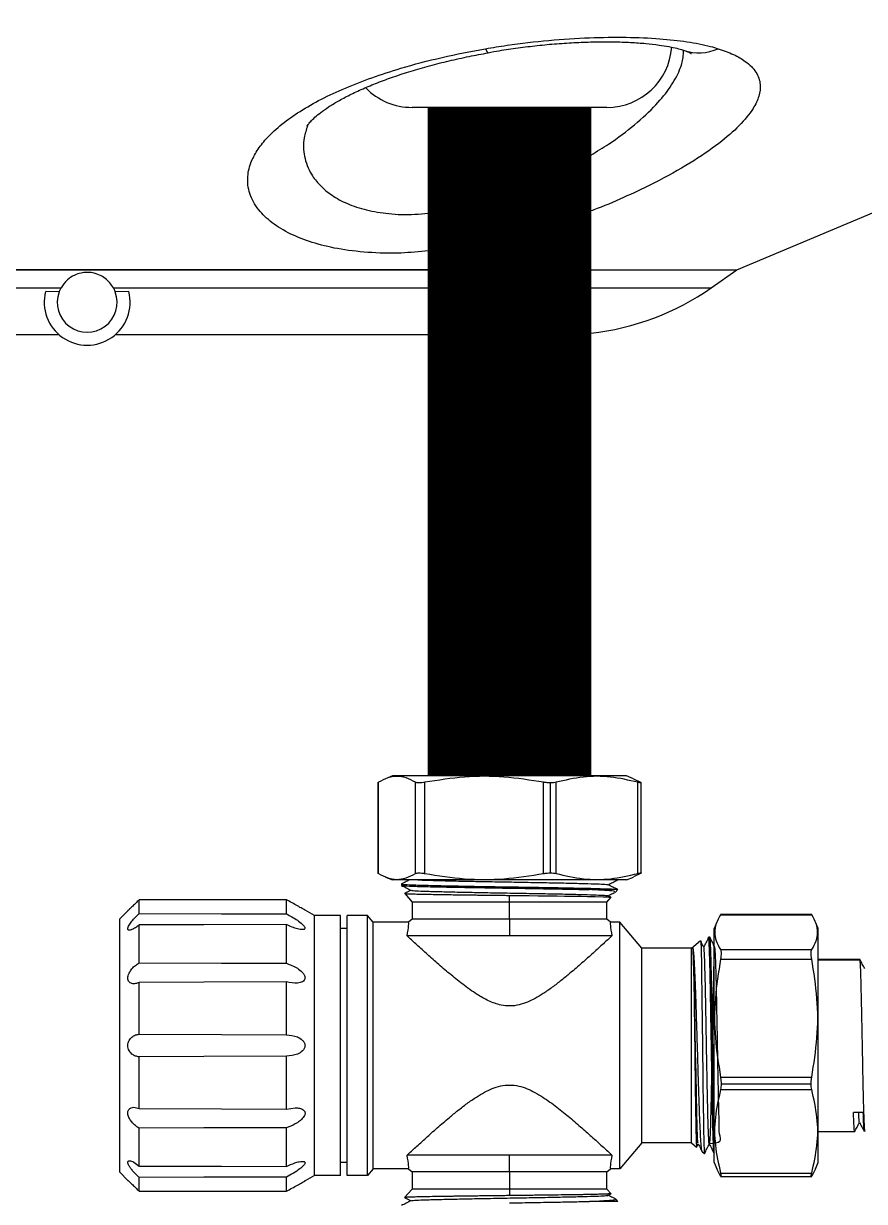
# Model space of a CAD drawing. Header units: centimetres. Extents: x -13594 to 4017, y -3206 to 1780.
# Drawn here: x -13139 to -12973.1, y -903 to -670.6 of the extents above; entities that cross this region are included whole.
import ezdxf

# ---------------------------------------------------------------- set-up
doc = ezdxf.new("R2010")
doc.units = ezdxf.units.CM
pattern_1 = [(45, (9747.07579, -4323.31006), (-0.08838834765, 0.08838834765), [])]

msp = doc.modelspace()

# ---------------------------------------------------------------- hatches: boundary and pattern name
at = {"transparency": 33554687}
h = msp.add_hatch(dxfattribs=at)
h.set_pattern_fill('ANSI31', color=5)
h.set_pattern_definition(pattern_1)
h.paths.add_polyline_path([(-13193.7, -687.16), (-13225.74, -687.16), (-13225.74, -1392.12), (-13193.7, -1392.12)])
h.paths.add_polyline_path([(-13193.7, -1392.12), (-13225.74, -1392.12), (-13225.74, -1427.37), (-13209.72, -1456.21), (-13225.74, -1485.04), (-13225.74, -1520.29), (-13193.7, -1520.29)])
h.paths.add_polyline_path([(-13209.72, -1456.21), (-13238.56, -1440.18), (-13273.81, -1440.18), (-13273.81, -1456.21), (-13273.81, -1472.23), (-13238.56, -1472.23)])
h.paths.add_polyline_path([(-13225.74, -1427.37, -0.414214), (-13238.56, -1440.18), (-13209.72, -1456.21)])
h.paths.add_polyline_path([(-13209.72, -1456.21), (-13238.56, -1472.23, -0.414214), (-13225.74, -1485.04)])
h.paths.add_polyline_path([(-13193.7, -1520.29), (-13225.74, -1520.29), (-13225.74, -1648.47), (-13193.7, -1648.47), (-13193.7, -1613.22), (-13209.72, -1584.38), (-13193.7, -1555.54)])
h.paths.add_polyline_path([(-13180.88, -1568.36, -0.414214), (-13193.7, -1555.54), (-13209.72, -1584.38)])
h.paths.add_polyline_path([(-13209.72, -1584.38), (-13193.7, -1613.22, -0.414214), (-13180.88, -1600.4)])
h.paths.add_polyline_path([(-13145.63, -1568.36), (-13180.88, -1568.36), (-13209.72, -1584.38), (-13180.88, -1600.4), (-13145.63, -1600.4)])
h.paths.add_polyline_path([(-13107.18, -1568.36), (-13145.63, -1568.36), (-13145.63, -1600.4), (-13107.18, -1600.4)])
h.paths.add_polyline_path([(-13027.07, -1520.29), (-13059.12, -1520.29, -0.414214), (-13107.18, -1568.36), (-13107.18, -1600.4, 0.414214)])
h.paths.add_polyline_path([(-13027.07, -925.45), (-13027.81, -925.45), (-13059.12, -925.45), (-13059.12, -1520.29), (-13027.07, -1520.29)])
h.paths.add_polyline_path([(-13193.7, -1648.47), (-13225.74, -1648.47), (-13225.74, -2091.15), (-13225.31, -2091.15), (-13193.27, -2091.15)])
h.paths.add_polyline_path([(-13209.29, -2155.24), (-13193.27, -2126.4), (-13193.27, -2091.15), (-13225.31, -2091.15), (-13225.31, -2219.32), (-13193.27, -2219.32), (-13193.27, -2184.08)])
h.paths.add_polyline_path([(-13209.29, -2155.24), (-13193.27, -2184.08, -0.414214), (-13180.45, -2171.26)])
h.paths.add_polyline_path([(-13145.2, -2139.21), (-13180.45, -2139.21), (-13209.29, -2155.24), (-13180.45, -2171.26), (-13145.2, -2171.26)])
h.paths.add_polyline_path([(-13180.45, -2139.21, -0.414214), (-13193.27, -2126.4), (-13209.29, -2155.24)])
h.paths.add_polyline_path([(-13193.7, -2275.08), (-13195.83, -2275.08), (-13210.77, -2275.08), (-13225.1, -2275.08), (-13225.74, -2275.08), (-13225.74, -2307.05), (-13224.88, -2307.05), (-13193.7, -2307.05)])
h.paths.add_polyline_path([(-13193.7, -2371.14), (-13224.88, -2371.14), (-13225.74, -2371.14), (-13225.74, -2499.31), (-13193.7, -2499.31)])
h = msp.add_hatch(dxfattribs=at)
h.set_pattern_fill('ANSI31', color=1)
h.set_pattern_definition(pattern_1)
h.paths.add_polyline_path([(-13027.07, -687.16), (-13059.12, -687.16), (-13059.12, -819.06), (-13027.07, -819.06)])

# ---------------------------------------------------------------- linework, layer by layer
at = {"color": 7, "linetype": 'Continuous', "lineweight": 25}
for p, q in [((-12998.23, -719.21), (-12876.47, -667.94)), ((-13023.87, -687.16), (-13062.32, -687.16)), ((-13059.12, -687.16), (-13059.12, -819.06)), ((-13027.07, -819.06), (-13027.07, -687.16)), ((-13193.7, -719.21), (-13126.41, -719.21)), ((-13059.12, -719.21), (-13193.7, -719.21)), ((-13126.41, -719.21), (-13059.12, -719.21)), ((-13027.07, -719.21), (-12998.23, -719.21)), ((-13003.3, -722.75), (-12998.23, -719.21)), ((-13193.7, -722.75), (-13131.57, -722.75)), ((-13131.95, -723.58), (-13131.57, -722.75)), ((-13121.24, -722.75), (-13120.87, -723.58)), ((-13121.24, -722.75), (-13059.12, -722.75)), ((-13027.07, -722.75), (-13003.3, -722.75)), ((-13131.95, -723.58), (-13134.6, -723.48)), ((-13118.21, -723.48), (-13120.87, -723.58)), ((-13131.94, -732.02), (-13193.7, -732.02)), ((-13059.12, -732.02), (-13120.87, -732.02)), ((-13069.06, -820.31), (-13069.06, -838.32)), ((-13068.94, -838.32), (-13068.94, -820.32)), ((-13066.17, -819.06), (-13067.56, -819.62)), ((-13065.07, -819.06), (-13066.17, -819.06)), ((-13065.07, -819.06), (-13065.3, -819.16)), ((-13020.02, -819.06), (-13065.07, -819.06)), ((-13061.66, -838.32), (-13061.66, -820.32)), ((-13059.77, -838.32), (-13059.77, -820.32)), ((-13036.36, -838.32), (-13036.36, -820.32)), ((-13033.92, -838.32), (-13033.92, -820.32)), ((-13018.62, -819.62), (-13020.02, -819.06)), ((-13018.64, -819.66), (-13017.25, -820.32)), ((-13017.79, -838.32), (-13017.79, -820.32)), ((-13017.13, -838.32), (-13017.13, -820.31)), ((-13035.04, -838.19), (-13035.04, -820.44)), ((-13017.25, -838.32), (-13018.64, -838.97)), ((-13067.56, -839.01), (-13066.17, -839.57)), ((-13065.07, -839.57), (-13066.17, -839.57)), ((-13065.07, -839.57), (-13065.3, -839.47)), ((-13020.02, -839.57), (-13065.07, -839.57)), ((-13064.43, -840.4), (-13064.43, -840.66)), ((-13043.09, -841.2), (-13043.09, -840.95)), ((-13020.02, -839.57), (-13018.62, -839.01)), ((-13116.15, -846.24), (-13116.15, -843.5)), ((-13087.1, -846.28), (-13087.1, -843.49)), ((-13063.77, -842.26), (-13062.32, -843.94)), ((-13043.09, -843.94), (-13043.09, -842.63)), ((-13021.75, -841.49), (-13027.3, -841.49)), ((-13023.87, -843.94), (-13023.07, -843.01)), ((-13023.08, -843), (-13023.69, -842.7)), ((-13022.24, -842.05), (-13021.75, -841.49)), ((-13120, -847.26), (-13118.39, -845.65)), ((-13081.55, -846.62), (-13083.43, -845.53)), ((-13062.32, -843.94), (-13062.32, -847.3)), ((-13043.09, -843.94), (-13062.32, -843.94)), ((-13023.87, -843.94), (-13043.09, -843.94)), ((-13043.09, -847.3), (-13043.09, -843.94)), ((-13023.87, -847.3), (-13023.87, -843.94)), ((-13120, -897.25), (-13120, -847.26)), ((-13081.55, -897.89), (-13081.55, -846.62)), ((-13076.42, -846.62), (-13081.55, -846.62)), ((-13076.42, -897.89), (-13076.42, -846.62)), ((-13075.14, -897.89), (-13075.14, -846.62)), ((-13071.09, -846.62), (-13075.14, -846.62)), ((-13071.09, -897.89), (-13071.09, -846.62)), ((-13070.01, -847.9), (-13071.09, -846.62)), ((-13070.01, -896.61), (-13070.01, -847.9)), ((-13063.02, -847.9), (-13070.01, -847.9)), ((-13062.32, -847.3), (-13063.02, -847.9)), ((-13043.09, -847.3), (-13062.32, -847.3)), ((-13043.09, -847.3), (-13043.09, -850.62)), ((-13023.87, -847.3), (-13043.09, -847.3)), ((-13023.17, -847.9), (-13023.87, -847.3)), ((-13021.3, -847.9), (-13023.17, -847.9)), ((-13021.3, -896.61), (-13021.3, -847.9)), ((-13017, -853.03), (-13021.3, -847.9)), ((-13002.22, -847.93), (-13002.72, -849.18)), ((-12983.46, -846.39), (-13001.47, -846.39)), ((-13001.46, -846.49), (-12983.47, -846.49)), ((-12982.21, -849.18), (-12982.71, -847.93)), ((-13116.15, -855.95), (-13116.15, -848.47)), ((-13087.1, -856.03), (-13087.1, -848.41)), ((-13075.14, -849.18), (-13076.42, -849.18)), ((-13002.72, -850.14), (-13002.72, -849.18)), ((-13002.72, -850.14), (-13002.62, -849.91)), ((-13002.72, -895.33), (-13002.72, -850.14)), ((-12982.21, -850.14), (-12982.31, -849.91)), ((-12982.21, -850.14), (-12982.21, -849.18)), ((-12982.21, -895.33), (-12982.21, -850.14)), ((-13043.09, -850.62), (-13063.27, -850.62)), ((-13022.92, -850.62), (-13043.09, -850.62)), ((-13007.16, -853.03), (-13005.41, -851.56)), ((-13003.81, -850.91), (-13003.82, -850.98)), ((-13003.55, -850.91), (-13003.81, -850.91)), ((-13017, -891.48), (-13017, -853.03)), ((-13007.16, -853.03), (-13017, -853.03)), ((-13007.16, -891.48), (-13007.16, -853.03)), ((-13001.46, -853.34), (-12983.47, -853.34)), ((-13001.46, -855.2), (-12983.47, -855.2)), ((-12973.94, -855.27), (-12982.21, -855.27)), ((-12982.21, -855.37), (-12973.94, -855.37)), ((-12973.94, -855.37), (-12973.98, -855.41)), ((-13116.15, -870.03), (-13116.15, -859.81)), ((-13087.1, -870.13), (-13087.1, -859.72)), ((-13116.15, -884.7), (-13116.15, -874.48)), ((-13087.1, -884.79), (-13087.1, -874.38)), ((-13001.46, -878.5), (-12983.47, -878.5)), ((-13001.34, -879.83), (-12983.59, -879.83)), ((-13001.46, -880.96), (-12983.47, -880.96)), ((-13117.2, -884.44), (-13116.15, -884.7)), ((-13087.1, -884.79), (-13085.36, -884.55)), ((-12973.3, -885.5), (-12975.23, -885.5)), ((-13116.15, -896.04), (-13116.15, -888.56)), ((-13087.1, -896.1), (-13087.1, -888.48)), ((-12982.21, -889.24), (-12975, -889.24)), ((-13017, -891.48), (-13021.3, -896.61)), ((-13007.16, -891.48), (-13017, -891.48)), ((-13007.16, -891.48), (-13006.18, -892.31)), ((-13006.18, -892.31), (-13006.17, -892.26)), ((-13006.15, -892.27), (-13005.86, -891.68)), ((-13043.09, -893.89), (-13063.27, -893.89)), ((-13022.92, -893.89), (-13043.09, -893.89)), ((-13043.09, -897.21), (-13043.09, -893.89)), ((-13005.08, -893.22), (-13004.64, -893.59)), ((-13004.63, -893.48), (-13004.64, -893.6)), ((-13002.72, -893.6), (-13002.72, -893.6)), ((-13075.14, -895.33), (-13076.42, -895.33)), ((-13070.01, -896.61), (-13071.09, -897.89)), ((-13063.02, -896.61), (-13070.01, -896.61)), ((-13063.02, -896.61), (-13062.32, -897.21)), ((-13023.87, -897.21), (-13023.17, -896.61)), ((-13021.3, -896.61), (-13023.17, -896.61)), ((-13002.72, -895.33), (-13002.22, -896.58)), ((-13001.46, -898.01), (-13002.19, -896.57)), ((-12982.74, -896.57), (-12983.47, -898.01)), ((-12982.71, -896.58), (-12982.21, -895.33)), ((-13120, -897.25), (-13118.39, -898.86)), ((-13116.15, -901.01), (-13116.15, -898.27)), ((-13087.1, -901.01), (-13087.1, -898.22)), ((-13081.55, -897.89), (-13083.43, -898.98)), ((-13076.42, -897.89), (-13081.55, -897.89)), ((-13071.09, -897.89), (-13075.14, -897.89)), ((-13062.32, -897.21), (-13062.32, -900.57)), ((-13043.09, -897.21), (-13062.32, -897.21)), ((-13023.87, -897.21), (-13043.09, -897.21)), ((-13043.09, -897.21), (-13043.09, -900.57)), ((-13023.87, -900.57), (-13023.87, -897.21)), ((-13001.47, -898.12), (-12983.46, -898.12)), ((-13001.46, -897.42), (-12983.47, -897.42)), ((-13062.32, -900.57), (-13063.78, -902.25)), ((-13043.09, -900.57), (-13062.32, -900.57)), ((-13043.09, -900.57), (-13043.09, -901.87)), ((-13023.87, -900.57), (-13043.09, -900.57)), ((-13023.07, -901.49), (-13023.87, -900.57)), ((-13023.69, -901.81), (-13023.07, -901.5)), ((-13063.78, -902.26), (-13063.76, -902.26)), ((-13021.75, -903.02), (-13027.3, -903.02)), ((-13021.75, -903.02), (-13022.15, -902.56))]:
    msp.add_line(p, q, dxfattribs=at)
at = {"color": 7, "linetype": 'Continuous', "lineweight": 25, "flags": 128}
for points in [[(-13047.86, -675.58), (-13047.53, -676.22), (-13047.31, -676.38)], [(-13087.1, -843.49), (-13103.37, -843.5), (-13116.15, -843.5)], [(-13043.09, -842.63), (-13041.59, -842.65), (-13039.19, -842.68), (-13037.45, -842.7), (-13035.43, -842.73), (-13033.67, -842.75), (-13032.22, -842.77), (-13031.05, -842.79), (-13029.76, -842.81), (-13028.96, -842.82), (-13027.71, -842.84), (-13026.17, -842.87), (-13024.61, -842.92), (-13024.13, -842.93), (-13023.78, -842.95), (-13023.53, -842.96), (-13023.24, -842.98), (-13023.1, -843), (-13023.07, -843.01), (-13023.07, -843.01), (-13023.07, -843.01), (-13023.07, -843.01), (-13023.07, -843.01), (-13023.07, -843.01), (-13023.07, -843.01), (-13023.07, -843.01), (-13023.07, -843.01), (-13023.07, -843.01), (-13023.07, -843.01), (-13023.07, -843.01), (-13023.07, -843.01), (-13023.07, -843.01), (-13023.07, -843.01), (-13023.07, -843.01)], [(-13116.15, -846.24), (-13099.88, -846.26), (-13087.1, -846.28)], [(-13087.1, -848.41), (-13103.37, -848.44), (-13116.15, -848.47)], [(-13005.87, -891.54), (-13005.91, -891.47), (-13005.99, -890.36), (-13006.07, -888.3), (-13006.14, -885.44), (-13006.22, -881.9), (-13006.3, -877.83), (-13006.38, -873.54), (-13006.46, -869.13), (-13006.54, -864.89), (-13006.62, -861.06), (-13006.7, -857.76), (-13006.78, -855.23), (-13006.85, -853.57), (-13006.93, -852.86), (-13006.93, -852.86)], [(-13005.4, -851.61), (-13005.36, -851.93), (-13005.31, -853.07), (-13005.28, -854.3), (-13005.25, -855.5), (-13005.22, -857.63), (-13005.19, -859.47), (-13005.16, -861.08), (-13005.14, -862.64), (-13005.12, -864.59), (-13005.1, -866.1), (-13005.08, -867.35), (-13005.06, -868.97), (-13005.04, -871.15), (-13005.02, -872.5), (-13005, -874.55), (-13004.98, -876.59), (-13004.95, -878.59), (-13004.93, -880.53), (-13004.89, -883.01), (-13004.87, -884.94), (-13004.85, -886.36), (-13004.83, -887.34), (-13004.82, -888.14), (-13004.8, -889.27), (-13004.77, -890.6), (-13004.74, -891.94), (-13004.71, -892.57), (-13004.7, -893), (-13004.68, -893.36), (-13004.66, -893.55), (-13004.64, -893.59), (-13004.64, -893.59)], [(-13116.15, -855.95), (-13099.88, -856), (-13087.1, -856.03)], [(-13087.1, -859.72), (-13103.37, -859.77), (-13116.15, -859.81)], [(-13116.15, -870.03), (-13099.88, -870.08), (-13087.1, -870.13)], [(-13087.1, -874.38), (-13103.37, -874.44), (-13116.15, -874.48)], [(-13116.15, -884.7), (-13099.88, -884.75), (-13087.1, -884.79)], [(-13087.1, -888.48), (-13103.37, -888.52), (-13116.15, -888.56)], [(-13116.15, -896.04), (-13099.88, -896.07), (-13087.1, -896.1)], [(-13087.1, -898.22), (-13103.37, -898.25), (-13116.15, -898.27)], [(-13116.15, -901.01), (-13099.88, -901.01), (-13087.1, -901.01)]]:
    msp.add_lwpolyline(points, dxfattribs=at)
at = {"color": 7, "linetype": 'Continuous', "lineweight": 25}
for centre, radius, start, end in [((-13023.87, -674.34), 12.82, 270, 355.8063), ((-13005.73, -667.03), 9.36, 251.7853, 294.0401), ((-13062.32, -674.34), 12.82, 224.5242, 270), ((-13032.7, -680.75), 51.27, 276.3058, 305), ((-13126.41, -725.61), 8.47, 165.4014, 14.5986), ((-13126.41, -725.61), 5.9, 159.8316, 20.1684)]:
    msp.add_arc(centre, radius, start, end, dxfattribs=at)
for points, knots in [([(-13047.86, -675.58), (-13046.43, -675.34), (-13042.27, -674.66), (-13035.3, -673.87), (-13027.37, -673.36), (-13020, -673.27), (-13013.55, -673.54), (-13007.98, -674.16), (-13004.25, -674.88), (-13002.42, -675.42), (-13001.91, -675.58)], [0, 0, 0, 0, 0.080387, 0.235613, 0.390912, 0.537602, 0.684284, 0.816522, 0.948715, 1, 1, 1, 1]), ([(-13059.12, -715.48), (-13060.92, -715.65), (-13065.08, -716.04), (-13071.12, -715.85), (-13077.04, -715.14), (-13082.12, -713.87), (-13086.5, -712.15), (-13090.07, -709.96), (-13092.86, -707.27), (-13094.54, -704.19), (-13094.93, -700.93), (-13094.19, -697.98), (-13092.78, -695.39), (-13090.83, -692.95), (-13088.1, -690.45), (-13084.53, -687.92), (-13080.34, -685.54), (-13075.56, -683.31), (-13070.31, -681.27), (-13063.97, -679.21), (-13056.49, -677.22), (-13050.73, -676.12), (-13047.86, -675.58)], [0, 0, 0, 0, 0.038582, 0.089236, 0.139898, 0.188241, 0.236601, 0.289568, 0.342554, 0.403421, 0.464304, 0.51786, 0.559129, 0.600398, 0.647576, 0.694915, 0.742079, 0.787813, 0.833711, 0.879426, 0.939722, 1, 1, 1, 1]), ([(-13047.31, -676.36), (-13046.58, -676.22), (-13044.63, -675.87), (-13041.38, -675.39), (-13037.57, -674.93), (-13033.72, -674.57), (-13029.88, -674.33), (-13026.14, -674.21), (-13022.56, -674.2), (-13019.22, -674.31), (-13016.21, -674.53), (-13013.67, -674.82), (-13011.62, -675.15), (-13010.08, -675.48), (-13009.09, -675.75), (-13008.75, -675.87), (-13008.66, -675.9)], [0, 0, 0, 0, 0.046374, 0.125036, 0.205886, 0.288734, 0.373174, 0.458594, 0.544137, 0.628586, 0.710916, 0.790139, 0.857886, 0.921186, 0.979918, 1, 1, 1, 1]), ([(-13001.91, -675.58), (-13000.87, -675.94), (-12998.79, -676.68), (-12996.2, -678.21), (-12994.28, -680.16), (-12993.47, -682.49), (-12993.77, -684.92), (-12995.02, -687.61), (-12997.57, -690.73), (-13001.72, -694.35), (-13007.33, -698.16), (-13013.59, -701.67), (-13019.87, -704.65), (-13024.13, -706.52), (-13026.65, -707.45), (-13027.07, -707.6)], [0, 0, 0, 0, 0.062936, 0.125879, 0.211768, 0.297679, 0.371193, 0.444716, 0.539973, 0.635245, 0.738854, 0.842456, 0.913843, 0.985482, 1, 1, 1, 1]), ([(-13027.07, -696.57), (-13025.87, -695.85), (-13022.63, -693.92), (-13018.27, -690.55), (-13014.19, -686.77), (-13011.22, -683.13), (-13009.53, -680.03), (-13008.76, -677.59), (-13008.79, -676.34), (-13008.8, -675.85)], [0, 0, 0, 0, 0.105778, 0.285343, 0.469475, 0.631982, 0.797999, 0.92071, 1, 1, 1, 1]), ([(-13008.66, -675.94), (-13008.48, -676), (-13007.91, -676.18), (-13007.42, -676.41), (-13007.14, -676.57), (-13007.19, -676.53), (-13007.2, -676.53)], [0, 0, 0, 0, 0.183211, 0.558618, 0.926027, 1, 1, 1, 1]), ([(-13083.02, -690.82), (-13083.02, -690.83), (-13083.04, -690.86), (-13082.86, -690.55), (-13082.37, -689.96), (-13081.54, -689.14), (-13080.37, -688.17), (-13078.84, -687.08), (-13076.93, -685.91), (-13074.66, -684.7), (-13072.06, -683.48), (-13069.15, -682.27), (-13065.98, -681.11), (-13062.54, -679.99), (-13058.88, -678.93), (-13055.04, -677.96), (-13051.18, -677.1), (-13048.57, -676.62), (-13047.31, -676.39)], [0, 0, 0, 0, 0.028412, 0.092809, 0.154417, 0.215602, 0.277265, 0.339987, 0.404041, 0.469413, 0.53621, 0.601164, 0.667556, 0.734837, 0.802533, 0.870152, 0.937371, 1, 1, 1, 1]), ([(-13082.93, -690.75), (-13083.18, -691.55), (-13083.84, -693.6), (-13083.72, -696.87), (-13082.55, -700.02), (-13080.57, -702.58), (-13078.22, -704.55), (-13075.16, -706.22), (-13071.4, -707.48), (-13066.92, -708.21), (-13062.74, -708.39), (-13060.01, -708.11), (-13059.12, -708.01)], [0, 0, 0, 0, 0.087742, 0.225448, 0.366845, 0.461782, 0.558344, 0.653836, 0.751785, 0.849252, 0.950379, 1, 1, 1, 1]), ([(-13121.24, -722.75), (-13121.69, -722.1), (-13122.34, -721.16), (-13123.92, -720.2), (-13125.2, -719.78), (-13126.51, -719.67), (-13127.75, -719.82), (-13129.13, -720.3), (-13130.58, -721.28), (-13131.21, -722.21), (-13131.57, -722.75)], [0, 0, 0, 0, 0.231775, 0.33267, 0.434451, 0.506403, 0.578392, 0.669831, 0.806759, 1, 1, 1, 1]), ([(-13068.94, -820.32), (-13069.01, -820.36), (-13069.08, -820.4), (-13069.05, -820.41), (-13069.05, -820.42)], [0, 0, 0, 0, 0.855992, 1, 1, 1, 1]), ([(-13065.3, -819.16), (-13065.91, -819.21), (-13067.13, -819.33), (-13068.34, -819.99), (-13068.94, -820.32)], [0, 0, 0, 0, 0.497964, 1, 1, 1, 1]), ([(-13061.66, -820.32), (-13062.27, -819.99), (-13063.47, -819.33), (-13064.69, -819.21), (-13065.3, -819.16)], [0, 0, 0, 0, 0.501704, 1, 1, 1, 1]), ([(-13059.77, -820.32), (-13059.98, -820.35), (-13060.41, -820.42), (-13060.96, -820.45), (-13061.41, -820.42), (-13061.58, -820.35), (-13061.66, -820.32)], [0, 0, 0, 0, 0.252916, 0.499413, 0.746477, 1, 1, 1, 1]), ([(-13036.36, -820.32), (-13038.96, -819.91), (-13044.12, -819.09), (-13052.01, -819.09), (-13057.17, -819.91), (-13059.77, -820.32)], [0, 0, 0, 0, 0.335107, 0.664868, 1, 1, 1, 1]), ([(-13035.04, -820.44), (-13035.26, -820.44), (-13035.7, -820.42), (-13036.14, -820.35), (-13036.36, -820.32)], [0, 0, 0, 0, 0.493561, 1, 1, 1, 1]), ([(-13033.92, -820.32), (-13034.08, -820.35), (-13034.41, -820.42), (-13034.83, -820.44), (-13035.04, -820.44)], [0, 0, 0, 0, 0.506439, 1, 1, 1, 1]), ([(-13017.79, -820.32), (-13019.58, -819.91), (-13023.14, -819.09), (-13028.57, -819.09), (-13032.13, -819.91), (-13033.92, -820.32)], [0, 0, 0, 0, 0.335107, 0.664868, 1, 1, 1, 1]), ([(-13017.25, -820.32), (-13017.19, -820.35), (-13017.09, -820.42), (-13017.16, -820.45), (-13017.38, -820.42), (-13017.65, -820.35), (-13017.79, -820.32)], [0, 0, 0, 0, 0.252916, 0.499413, 0.746478, 1, 1, 1, 1]), ([(-13069.05, -838.22), (-13069.05, -838.22), (-13069.08, -838.23), (-13069.01, -838.28), (-13068.94, -838.32)], [0, 0, 0, 0, 0.141945, 1, 1, 1, 1]), ([(-13068.94, -838.32), (-13068.34, -838.65), (-13067.13, -839.31), (-13065.91, -839.42), (-13065.3, -839.47)], [0, 0, 0, 0, 0.502036, 1, 1, 1, 1]), ([(-13065.3, -839.47), (-13064.69, -839.42), (-13063.47, -839.31), (-13062.27, -838.65), (-13061.66, -838.32)], [0, 0, 0, 0, 0.498296, 1, 1, 1, 1]), ([(-13061.66, -838.32), (-13061.58, -838.28), (-13061.41, -838.21), (-13060.97, -838.18), (-13060.41, -838.21), (-13059.99, -838.28), (-13059.77, -838.32)], [0, 0, 0, 0, 0.252916, 0.499413, 0.746478, 1, 1, 1, 1]), ([(-13059.77, -838.32), (-13057.17, -838.73), (-13052.01, -839.54), (-13044.12, -839.54), (-13038.96, -838.73), (-13036.36, -838.32)], [0, 0, 0, 0, 0.335107, 0.664868, 1, 1, 1, 1]), ([(-13036.36, -838.32), (-13036.14, -838.28), (-13035.7, -838.21), (-13035.26, -838.2), (-13035.04, -838.19)], [0, 0, 0, 0, 0.506439, 1, 1, 1, 1]), ([(-13035.04, -838.19), (-13034.83, -838.2), (-13034.41, -838.21), (-13034.08, -838.28), (-13033.92, -838.32)], [0, 0, 0, 0, 0.493561, 1, 1, 1, 1]), ([(-13033.92, -838.32), (-13032.13, -838.73), (-13028.57, -839.54), (-13023.14, -839.54), (-13019.59, -838.73), (-13017.79, -838.32)], [0, 0, 0, 0, 0.335107, 0.664868, 1, 1, 1, 1]), ([(-13017.79, -838.32), (-13017.65, -838.28), (-13017.38, -838.21), (-13017.16, -838.18), (-13017.09, -838.21), (-13017.19, -838.28), (-13017.25, -838.32)], [0, 0, 0, 0, 0.252916, 0.499413, 0.746477, 1, 1, 1, 1]), ([(-13064.35, -840.39), (-13064.38, -840.39), (-13064.68, -840.43), (-13063.86, -840.49), (-13061.82, -840.58), (-13058.37, -840.67), (-13053.91, -840.77), (-13048.7, -840.86), (-13044.97, -840.92), (-13043.09, -840.95)], [0, 0, 0, 0, 0.018951, 0.18334, 0.345768, 0.509472, 0.673197, 0.835607, 1, 1, 1, 1]), ([(-13064.43, -840.66), (-13064.29, -840.69), (-13064.01, -840.75), (-13061.78, -840.84), (-13058.38, -840.93), (-13053.9, -841.02), (-13048.7, -841.11), (-13044.97, -841.17), (-13043.09, -841.2)], [0, 0, 0, 0, 0.166536, 0.332307, 0.499379, 0.666473, 0.832225, 1, 1, 1, 1]), ([(-13064.43, -840.67), (-13064.11, -840.83), (-13063.47, -841.15), (-13062.82, -841.47), (-13062.5, -841.63)], [0, 0, 0, 0, 0.500013, 1, 1, 1, 1]), ([(-13062.78, -839.57), (-13063.01, -839.68), (-13063.56, -839.96), (-13064.1, -840.23), (-13064.42, -840.39)], [0, 0, 0, 0, 0.414102, 1, 1, 1, 1]), ([(-13061.18, -839.57), (-13060.64, -839.59), (-13059.51, -839.64), (-13056.73, -839.72), (-13053.25, -839.8), (-13049.24, -839.87), (-13044.92, -839.95), (-13040.5, -840.03), (-13036.22, -840.11), (-13032.29, -840.19), (-13028.91, -840.27), (-13026.23, -840.34), (-13024.49, -840.43), (-13023.67, -840.48), (-13023.76, -840.51), (-13023.77, -840.52)], [0, 0, 0, 0, 0.074921, 0.157814, 0.240571, 0.322416, 0.405461, 0.487908, 0.569984, 0.65308, 0.735153, 0.817603, 0.900647, 0.982491, 1, 1, 1, 1]), ([(-13043.09, -840.95), (-13041.54, -840.97), (-13038.41, -841.02), (-13033.93, -841.1), (-13029.9, -841.18), (-13026.44, -841.25), (-13023.81, -841.33), (-13022.14, -841.41), (-13021.93, -841.46), (-13021.84, -841.48)], [0, 0, 0, 0, 0.1422293, 0.2858828, 0.4300349, 0.5721271, 0.7229308, 0.8735205, 1, 1, 1, 1]), ([(-13043.09, -841.2), (-13041.44, -841.23), (-13038.13, -841.28), (-13033.75, -841.36), (-13030.08, -841.43), (-13028.23, -841.47), (-13027.3, -841.49)], [0, 0, 0, 0, 0.278268, 0.559639, 0.781412, 1, 1, 1, 1]), ([(-13021.76, -841.48), (-13022.08, -841.32), (-13022.73, -841), (-13023.37, -840.68), (-13023.69, -840.52)], [0, 0, 0, 0, 0.500011, 1, 1, 1, 1]), ([(-13023.66, -840.53), (-13023.35, -840.37), (-13022.72, -840.06), (-13022.09, -839.74), (-13021.77, -839.58)], [0, 0, 0, 0, 0.492078, 1, 1, 1, 1]), ([(-13116.15, -843.5), (-13116.4, -843.75), (-13116.89, -844.24), (-13117.49, -844.81), (-13117.9, -845.2), (-13118.16, -845.44), (-13118.35, -845.62), (-13118.38, -845.64), (-13118.39, -845.65)], [0, 0, 0, 0, 0.2488731, 0.4986338, 0.6289047, 0.7493967, 0.8748488, 1, 1, 1, 1]), ([(-13083.43, -845.53), (-13083.44, -845.53), (-13083.46, -845.52), (-13083.63, -845.43), (-13084.09, -845.18), (-13085.26, -844.54), (-13086.36, -843.91), (-13087.1, -843.49)], [0, 0, 0, 0, 0.063015, 0.126133, 0.251593, 0.501339, 1, 1, 1, 1]), ([(-13063.77, -842.24), (-13063.77, -842.24), (-13063.78, -842.25), (-13063.78, -842.25), (-13063.78, -842.25), (-13063.75, -842.27), (-13063.62, -842.28), (-13063.41, -842.3), (-13063.11, -842.31), (-13062.74, -842.33), (-13062.28, -842.34), (-13061.71, -842.36), (-13061.1, -842.38), (-13060.31, -842.39), (-13059.25, -842.41), (-13057.71, -842.44), (-13055.99, -842.47), (-13054.51, -842.49), (-13053.12, -842.51), (-13051.78, -842.53), (-13050.34, -842.55), (-13049.31, -842.56), (-13048.25, -842.57), (-13047, -842.59), (-13045.56, -842.6), (-13044.25, -842.62), (-13043.47, -842.63), (-13043.09, -842.63)], [0, 0, 0, 0, 0.003835, 0.012234, 0.013257, 0.054369, 0.095453, 0.13651, 0.177539, 0.215691, 0.255893, 0.29814, 0.342429, 0.375296, 0.435169, 0.507697, 0.585668, 0.643838, 0.671642, 0.733214, 0.781056, 0.812397, 0.832652, 0.881019, 0.928979, 0.965297, 1, 1, 1, 1]), ([(-13062.52, -841.62), (-13062.84, -841.78), (-13063.25, -841.98), (-13063.67, -842.19), (-13063.77, -842.24)], [0, 0, 0, 0, 0.751661, 1, 1, 1, 1]), ([(-13062.38, -841.63), (-13062.37, -841.65), (-13062.34, -841.69), (-13061.18, -841.76), (-13059.09, -841.83), (-13056.15, -841.91), (-13052.54, -841.99), (-13048.46, -842.07), (-13044.11, -842.15), (-13039.7, -842.23), (-13035.47, -842.3), (-13031.62, -842.38), (-13028.36, -842.46), (-13025.82, -842.54), (-13024.28, -842.62), (-13023.59, -842.67), (-13023.7, -842.7), (-13023.7, -842.7)], [0, 0, 0, 0, 0.043558, 0.117243, 0.190063, 0.263953, 0.337377, 0.410377, 0.484326, 0.557415, 0.630739, 0.704657, 0.777516, 0.851129, 0.924926, 0.997714, 1, 1, 1, 1]), ([(-13022.36, -841.94), (-13022.3, -841.91), (-13022.14, -841.82), (-13023.73, -841.67), (-13026.11, -841.55), (-13027.3, -841.49)], [0, 0, 0, 0, 0.216547, 0.606864, 1, 1, 1, 1]), ([(-13023.66, -842.71), (-13023.35, -842.55), (-13022.91, -842.33), (-13022.46, -842.11), (-13022.33, -842.04)], [0, 0, 0, 0, 0.700541, 1, 1, 1, 1]), ([(-13118.39, -845.65), (-13118.38, -845.64), (-13118.35, -845.62), (-13118.16, -845.44), (-13117.89, -845.19), (-13117.7, -845.01), (-13117.58, -844.89), (-13117.58, -844.89)], [0, 0, 0, 0, 0.250038, 0.500293, 0.750658, 0.999631, 1, 1, 1, 1]), ([(-13116.15, -848.47), (-13116.4, -848.66), (-13116.89, -849.06), (-13117.49, -849.37), (-13117.9, -849.51), (-13118.16, -849.53), (-13118.34, -849.44), (-13118.41, -849.24), (-13118.34, -848.92), (-13118.16, -848.54), (-13117.9, -848.13), (-13117.48, -847.59), (-13116.89, -846.93), (-13116.4, -846.47), (-13116.15, -846.24)], [0, 0, 0, 0, 0.124352, 0.249147, 0.314234, 0.374441, 0.437125, 0.49966, 0.562323, 0.625043, 0.687789, 0.750187, 0.874828, 1, 1, 1, 1]), ([(-13087.1, -846.28), (-13086.37, -846.68), (-13085.27, -847.28), (-13084.1, -848.18), (-13083.63, -848.66), (-13083.46, -848.93), (-13083.42, -849.11), (-13083.46, -849.25), (-13083.62, -849.37), (-13084.08, -849.43), (-13085.26, -849.21), (-13086.36, -848.73), (-13087.1, -848.41)], [0, 0, 0, 0, 0.247895, 0.372847, 0.435958, 0.468512, 0.498964, 0.530531, 0.562164, 0.625022, 0.750153, 1, 1, 1, 1]), ([(-13063.27, -850.62), (-13063.16, -849.83), (-13062.93, -848.26), (-13062.99, -848.02), (-13063.02, -847.9)], [0, 0, 0, 0, 0.499913, 1, 1, 1, 1]), ([(-13023.17, -847.9), (-13023.2, -848.02), (-13023.26, -848.26), (-13023.03, -849.83), (-13022.92, -850.62)], [0, 0, 0, 0, 0.499929, 1, 1, 1, 1]), ([(-13001.46, -846.49), (-13001.8, -847.06), (-13002.46, -848.2), (-13002.57, -849.34), (-13002.62, -849.91)], [0, 0, 0, 0, 0.502036, 1, 1, 1, 1]), ([(-13001.37, -846.39), (-13001.37, -846.39), (-13001.38, -846.36), (-13001.42, -846.43), (-13001.46, -846.49)], [0, 0, 0, 0, 0.086166, 1, 1, 1, 1]), ([(-12983.47, -846.49), (-12983.51, -846.43), (-12983.55, -846.36), (-12983.56, -846.39), (-12983.56, -846.39)], [0, 0, 0, 0, 0.911642, 1, 1, 1, 1]), ([(-12982.31, -849.91), (-12982.36, -849.34), (-12982.47, -848.2), (-12983.13, -847.06), (-12983.47, -846.49)], [0, 0, 0, 0, 0.497964, 1, 1, 1, 1]), ([(-13002.62, -849.91), (-13002.57, -850.49), (-13002.46, -851.63), (-13001.8, -852.77), (-13001.46, -853.34)], [0, 0, 0, 0, 0.498296, 1, 1, 1, 1]), ([(-12983.47, -853.34), (-12983.13, -852.77), (-12982.47, -851.63), (-12982.36, -850.49), (-12982.31, -849.91)], [0, 0, 0, 0, 0.501704, 1, 1, 1, 1]), ([(-13022.92, -850.62), (-13023.45, -851.12), (-13024.56, -852.15), (-13026.56, -853.98), (-13028.77, -855.95), (-13030.88, -857.78), (-13032.86, -859.4), (-13034.61, -860.76), (-13036.33, -861.96), (-13037.96, -862.95), (-13039.53, -863.72), (-13041.19, -864.29), (-13042.97, -864.53), (-13045.05, -864.31), (-13047.26, -863.49), (-13049.79, -862.04), (-13052.36, -860.19), (-13054.96, -858.08), (-13057.36, -856.01), (-13059.6, -854.01), (-13061.62, -852.16), (-13062.73, -851.13), (-13063.27, -850.62)], [0, 0, 0, 0, 0.060438, 0.124432, 0.18631, 0.248553, 0.290515, 0.332477, 0.372586, 0.405764, 0.435098, 0.466466, 0.498021, 0.529344, 0.575855, 0.622016, 0.686063, 0.749366, 0.812132, 0.874489, 0.939051, 1, 1, 1, 1]), ([(-13006.93, -852.86), (-13006.92, -852.94), (-13006.9, -853.08), (-13006.87, -853.66), (-13006.85, -854.18), (-13006.83, -854.67), (-13006.82, -855.19), (-13006.8, -855.91), (-13006.78, -856.78), (-13006.76, -857.83), (-13006.74, -858.95), (-13006.72, -860.01), (-13006.71, -861.03), (-13006.69, -862.06), (-13006.68, -863.19), (-13006.66, -864.32), (-13006.65, -865.52), (-13006.63, -866.93), (-13006.6, -868.73), (-13006.58, -870.65), (-13006.56, -872.12), (-13006.55, -873.32), (-13006.53, -874.49), (-13006.51, -876), (-13006.5, -877.49), (-13006.48, -878.95), (-13006.45, -881.13), (-13006.41, -883.81), (-13006.38, -885.92), (-13006.35, -887.11), (-13006.34, -887.68), (-13006.33, -888.55), (-13006.3, -889.69), (-13006.27, -890.69), (-13006.25, -891.37), (-13006.23, -891.8), (-13006.21, -892.1), (-13006.19, -892.27), (-13006.18, -892.3), (-13006.18, -892.31)], [0, 0, 0, 0, 0.048928, 0.086122, 0.111526, 0.1251, 0.146299, 0.169419, 0.194465, 0.22144, 0.250351, 0.272691, 0.290601, 0.313089, 0.333807, 0.354539, 0.375284, 0.397491, 0.4277, 0.466241, 0.492356, 0.500083, 0.52503, 0.549997, 0.574984, 0.599991, 0.625018, 0.689688, 0.750299, 0.760178, 0.774409, 0.792999, 0.829059, 0.87496, 0.902397, 0.926478, 0.9541, 0.98135, 1, 1, 1, 1]), ([(-13005.1, -893.18), (-13005.11, -893.16), (-13005.14, -893.11), (-13005.19, -892.82), (-13005.25, -892.3), (-13005.32, -891.4), (-13005.42, -889.86), (-13005.51, -887.86), (-13005.58, -886.19), (-13005.61, -885.18), (-13005.65, -884.19), (-13005.7, -882.84), (-13005.75, -881.14), (-13005.81, -879.37), (-13005.85, -877.92), (-13005.9, -876.43), (-13005.94, -874.93), (-13005.98, -873.46), (-13006.02, -872.15), (-13006.07, -870.74), (-13006.12, -869.08), (-13006.17, -867.5), (-13006.2, -866.36), (-13006.23, -865.35), (-13006.27, -864.26), (-13006.31, -862.91), (-13006.36, -861.64), (-13006.4, -860.36), (-13006.45, -859.25), (-13006.49, -858.35), (-13006.52, -857.72), (-13006.54, -857.15), (-13006.56, -856.77), (-13006.58, -856.38), (-13006.6, -856.03), (-13006.63, -855.53), (-13006.66, -855.03), (-13006.7, -854.43), (-13006.75, -853.83), (-13006.83, -853.11), (-13006.89, -852.96), (-13006.93, -852.86)], [0, 0, 0, 0, 0.014922, 0.051998, 0.083781, 0.115455, 0.178245, 0.241421, 0.268455, 0.289402, 0.30429, 0.328022, 0.367494, 0.396485, 0.420411, 0.441018, 0.47051, 0.494029, 0.51211, 0.534466, 0.562394, 0.593494, 0.613168, 0.620252, 0.64544, 0.670579, 0.693758, 0.718114, 0.746583, 0.764673, 0.779753, 0.791833, 0.808085, 0.810147, 0.823637, 0.838734, 0.855432, 0.873725, 0.905351, 0.936706, 1, 1, 1, 1]), ([(-13004.76, -852.85), (-13004.92, -852.53), (-13005.13, -852.11), (-13005.33, -851.7), (-13005.38, -851.6)], [0, 0, 0, 0, 0.773787, 1, 1, 1, 1]), ([(-13003.82, -850.92), (-13003.98, -851.25), (-13004.3, -851.88), (-13004.61, -852.51), (-13004.77, -852.82)], [0, 0, 0, 0, 0.506604, 1, 1, 1, 1]), ([(-13003.69, -891.59), (-13002.8, -891.52), (-13000.98, -891.38), (-13001.82, -889.8), (-13001.7, -887.42), (-13001.83, -884.24), (-13001.89, -880.45), (-13001.98, -876.24), (-13002.05, -871.82), (-13002.13, -867.43), (-13002.21, -863.28), (-13002.29, -859.59), (-13002.37, -856.56), (-13002.45, -854.33), (-13002.53, -853.01), (-13002.61, -852.68), (-13002.68, -853.36), (-13002.76, -855), (-13002.84, -857.53), (-13002.92, -860.82), (-13003, -864.68), (-13003.08, -868.94), (-13003.15, -873.37), (-13003.24, -877.74), (-13003.31, -881.83), (-13003.39, -885.43), (-13003.47, -888.35), (-13003.55, -890.45), (-13003.63, -891.61), (-13003.71, -891.78), (-13003.78, -890.96), (-13003.86, -889.17), (-13003.94, -886.52), (-13004.02, -883.13), (-13004.1, -879.19), (-13004.18, -874.89), (-13004.26, -870.46), (-13004.34, -866.12), (-13004.41, -862.09), (-13004.49, -858.59), (-13004.57, -855.77), (-13004.65, -853.86), (-13004.71, -852.9), (-13004.75, -852.95), (-13004.76, -852.96)], [0, 0, 0, 0, 0.023753, 0.048006, 0.072294, 0.096264, 0.120581, 0.144788, 0.168803, 0.19315, 0.217245, 0.241361, 0.265706, 0.289708, 0.313932, 0.33824, 0.362208, 0.386507, 0.410746, 0.434739, 0.459079, 0.483215, 0.507291, 0.53164, 0.555667, 0.579859, 0.604183, 0.628156, 0.652434, 0.676699, 0.700677, 0.725008, 0.749181, 0.773223, 0.797573, 0.821631, 0.845787, 0.870123, 0.894107, 0.91836, 0.942648, 0.966618, 0.990935, 1, 1, 1, 1]), ([(-13002.73, -893.5), (-13002.76, -893.38), (-13002.81, -893.1), (-13002.9, -890.94), (-13002.99, -887.54), (-13003.08, -883.06), (-13003.17, -877.86), (-13003.26, -872.27), (-13003.36, -866.69), (-13003.44, -861.48), (-13003.54, -857), (-13003.63, -853.59), (-13003.72, -851.34), (-13003.78, -851.06), (-13003.81, -850.91)], [0, 0, 0, 0, 0.073068, 0.157717, 0.2418, 0.325868, 0.410524, 0.494114, 0.578882, 0.662639, 0.747055, 0.831481, 0.91523, 1, 1, 1, 1]), ([(-13002.72, -887.95), (-13002.72, -887.75), (-13002.76, -886.46), (-13002.82, -883), (-13002.92, -877.88), (-13003.01, -872.27), (-13003.1, -866.69), (-13003.19, -861.48), (-13003.28, -857), (-13003.37, -853.59), (-13003.46, -851.34), (-13003.52, -851.06), (-13003.55, -850.91)], [0, 0, 0, 0, 0.018903, 0.127685, 0.237228, 0.345392, 0.455081, 0.563461, 0.672693, 0.78194, 0.890309, 1, 1, 1, 1]), ([(-13002.58, -852.85), (-13002.74, -852.53), (-13003.06, -851.88), (-13003.38, -851.24), (-13003.54, -850.92)], [0, 0, 0, 0, 0.499992, 1, 1, 1, 1]), ([(-13001.46, -855.2), (-13001.87, -857.79), (-13002.69, -862.92), (-13002.69, -870.78), (-13001.87, -875.91), (-13001.46, -878.5)], [0, 0, 0, 0, 0.335107, 0.664868, 1, 1, 1, 1]), ([(-13001.46, -853.34), (-13001.43, -853.42), (-13001.36, -853.58), (-13001.33, -854.01), (-13001.36, -854.56), (-13001.43, -854.98), (-13001.46, -855.2)], [0, 0, 0, 0, 0.252916, 0.499413, 0.746478, 1, 1, 1, 1]), ([(-12983.47, -855.2), (-12983.5, -854.98), (-12983.57, -854.56), (-12983.6, -854.01), (-12983.57, -853.58), (-12983.5, -853.42), (-12983.47, -853.34)], [0, 0, 0, 0, 0.252916, 0.499413, 0.746477, 1, 1, 1, 1]), ([(-12983.47, -878.5), (-12983.06, -875.91), (-12982.24, -870.78), (-12982.24, -862.92), (-12983.06, -857.79), (-12983.47, -855.2)], [0, 0, 0, 0, 0.335107, 0.664868, 1, 1, 1, 1]), ([(-13116.15, -859.81), (-13116.4, -859.9), (-13116.89, -860.09), (-13117.49, -860.08), (-13117.9, -859.92), (-13118.16, -859.7), (-13118.34, -859.39), (-13118.41, -858.97), (-13118.34, -858.48), (-13118.16, -857.99), (-13117.9, -857.53), (-13117.48, -856.98), (-13116.89, -856.4), (-13116.4, -856.1), (-13116.15, -855.95)], [0, 0, 0, 0, 0.124352, 0.249147, 0.314234, 0.374441, 0.437125, 0.49966, 0.562323, 0.625043, 0.687789, 0.750187, 0.874828, 1, 1, 1, 1]), ([(-13087.1, -856.03), (-13086.37, -856.31), (-13085.27, -856.73), (-13084.1, -857.63), (-13083.63, -858.22), (-13083.46, -858.6), (-13083.42, -858.89), (-13083.46, -859.15), (-13083.62, -859.45), (-13084.08, -859.79), (-13085.26, -860.06), (-13086.36, -859.85), (-13087.1, -859.72)], [0, 0, 0, 0, 0.247895, 0.372847, 0.435958, 0.468512, 0.498964, 0.530531, 0.562164, 0.625022, 0.750153, 1, 1, 1, 1]), ([(-12973.01, -857.08), (-12973.17, -856.78), (-12973.49, -856.18), (-12973.81, -855.58), (-12973.97, -855.28)], [0, 0, 0, 0, 0.499985, 1, 1, 1, 1]), ([(-12972.94, -889.11), (-12972.96, -889.14), (-12973.01, -889.2), (-12973.09, -887.96), (-12973.17, -885.66), (-12973.26, -882.42), (-12973.35, -878.49), (-12973.43, -874.13), (-12973.51, -869.65), (-12973.6, -865.34), (-12973.69, -861.51), (-12973.77, -858.42), (-12973.86, -856.19), (-12973.92, -855.64), (-12973.94, -855.37)], [0, 0, 0, 0, 0.0609, 0.147211, 0.232048, 0.316884, 0.403195, 0.488032, 0.572869, 0.659179, 0.744016, 0.828853, 0.915163, 1, 1, 1, 1]), ([(-13116.15, -874.48), (-13116.4, -874.45), (-13116.89, -874.39), (-13117.49, -874.04), (-13117.9, -873.63), (-13118.16, -873.24), (-13118.34, -872.78), (-13118.41, -872.26), (-13118.34, -871.73), (-13118.16, -871.26), (-13117.9, -870.88), (-13117.48, -870.47), (-13116.89, -870.12), (-13116.4, -870.06), (-13116.15, -870.03)], [0, 0, 0, 0, 0.124352, 0.249147, 0.314234, 0.374441, 0.437125, 0.49966, 0.562323, 0.625043, 0.687789, 0.750187, 0.874828, 1, 1, 1, 1]), ([(-13087.1, -870.13), (-13086.37, -870.21), (-13085.27, -870.33), (-13084.1, -871), (-13083.63, -871.54), (-13083.46, -871.93), (-13083.42, -872.25), (-13083.46, -872.56), (-13083.62, -872.95), (-13084.08, -873.49), (-13085.26, -874.18), (-13086.36, -874.3), (-13087.1, -874.38)], [0, 0, 0, 0, 0.247895, 0.372847, 0.435958, 0.468512, 0.498964, 0.530531, 0.562164, 0.625022, 0.750153, 1, 1, 1, 1]), ([(-13063.27, -893.89), (-13062.73, -893.38), (-13061.62, -892.35), (-13059.61, -890.51), (-13057.38, -888.52), (-13055.25, -886.68), (-13053.27, -885.06), (-13051.49, -883.69), (-13049.75, -882.47), (-13048.1, -881.49), (-13046.51, -880.72), (-13044.85, -880.18), (-13043.06, -879.98), (-13041.27, -880.2), (-13039.62, -880.75), (-13038.04, -881.52), (-13036.05, -882.71), (-13033.72, -884.41), (-13031.17, -886.48), (-13028.79, -888.54), (-13026.57, -890.51), (-13024.56, -892.35), (-13023.45, -893.38), (-13022.92, -893.89)], [0, 0, 0, 0, 0.060683, 0.124951, 0.187707, 0.24994, 0.291949, 0.334294, 0.37499, 0.408392, 0.437873, 0.46919, 0.500625, 0.532028, 0.563321, 0.592734, 0.626038, 0.688421, 0.750989, 0.813029, 0.875062, 0.939323, 1, 1, 1, 1]), ([(-13001.46, -878.5), (-13001.43, -878.73), (-13001.36, -879.17), (-13001.34, -879.61), (-13001.34, -879.83)], [0, 0, 0, 0, 0.506439, 1, 1, 1, 1]), ([(-13001.34, -879.83), (-13001.34, -880.04), (-13001.36, -880.46), (-13001.43, -880.79), (-13001.46, -880.96)], [0, 0, 0, 0, 0.493561, 1, 1, 1, 1]), ([(-12983.59, -879.83), (-12983.59, -879.61), (-12983.57, -879.17), (-12983.5, -878.73), (-12983.47, -878.5)], [0, 0, 0, 0, 0.4935614, 1, 1, 1, 1]), ([(-12983.47, -880.96), (-12983.5, -880.79), (-12983.57, -880.46), (-12983.59, -880.04), (-12983.59, -879.83)], [0, 0, 0, 0, 0.506439, 1, 1, 1, 1]), ([(-13001.46, -880.96), (-13001.87, -882.79), (-13002.69, -886.42), (-13002.69, -891.96), (-13001.87, -895.59), (-13001.46, -897.42)], [0, 0, 0, 0, 0.335107, 0.664868, 1, 1, 1, 1]), ([(-12983.47, -897.42), (-12983.06, -895.59), (-12982.24, -891.96), (-12982.24, -886.42), (-12983.06, -882.79), (-12983.47, -880.96)], [0, 0, 0, 0, 0.335107, 0.664868, 1, 1, 1, 1]), ([(-13116.15, -888.56), (-13116.35, -888.44), (-13116.76, -888.2), (-13117.35, -887.67), (-13117.88, -887.03), (-13118.23, -886.38), (-13118.38, -885.84), (-13118.4, -885.46), (-13118.33, -885.12), (-13118.14, -884.76), (-13117.76, -884.49), (-13117.39, -884.46), (-13117.2, -884.44)], [0, 0, 0, 0, 0.124538, 0.249455, 0.374391, 0.499265, 0.562836, 0.624494, 0.687324, 0.750166, 0.874999, 1, 1, 1, 1]), ([(-13085.36, -884.55), (-13085.08, -884.57), (-13084.52, -884.59), (-13083.89, -884.83), (-13083.56, -885.15), (-13083.45, -885.4), (-13083.42, -885.61), (-13083.45, -885.84), (-13083.56, -886.14), (-13083.88, -886.64), (-13084.52, -887.22), (-13085.63, -887.93), (-13086.51, -888.26), (-13087.1, -888.48)], [0, 0, 0, 0, 0.124762, 0.249414, 0.312195, 0.344345, 0.375085, 0.405957, 0.438222, 0.500977, 0.625911, 0.750576, 1, 1, 1, 1]), ([(-12975, -889.14), (-12975.01, -889.16), (-12975.05, -889.22), (-12975.11, -888.48), (-12975.17, -887.22), (-12975.21, -886.07), (-12975.23, -885.5)], [0, 0, 0, 0, 0.173465, 0.497231, 0.75102, 1, 1, 1, 1]), ([(-12975, -889.24), (-12974.84, -888.94), (-12974.52, -888.34), (-12974.2, -887.75), (-12974.04, -887.45)], [0, 0, 0, 0, 0.5027, 1, 1, 1, 1]), ([(-12974.06, -887.41), (-12974.1, -887.24), (-12974.14, -887), (-12974.19, -885.83), (-12974.2, -885.5)], [0, 0, 0, 0, 0.719389, 1, 1, 1, 1]), ([(-12974.06, -887.41), (-12973.9, -887.71), (-12973.58, -888.31), (-12973.26, -888.91), (-12973.1, -889.21)], [0, 0, 0, 0, 0.4999887, 1, 1, 1, 1]), ([(-12973.1, -889.14), (-12973.11, -889.14), (-12973.13, -889.17), (-12973.19, -888.47), (-12973.25, -887.22), (-12973.29, -886.07), (-12973.3, -885.5)], [0, 0, 0, 0, 0.0834269, 0.4424617, 0.7238973, 1, 1, 1, 1]), ([(-13005.87, -891.66), (-13005.71, -891.98), (-13005.46, -892.49), (-13005.2, -893), (-13005.11, -893.18)], [0, 0, 0, 0, 0.6313913, 1, 1, 1, 1]), ([(-13004.63, -893.58), (-13004.47, -893.26), (-13004.15, -892.63), (-13003.84, -891.99), (-13003.68, -891.68)], [0, 0, 0, 0, 0.508376, 1, 1, 1, 1]), ([(-13003.69, -891.66), (-13003.53, -891.98), (-13003.21, -892.62), (-13002.89, -893.26), (-13002.73, -893.58)], [0, 0, 0, 0, 0.4999892, 1, 1, 1, 1]), ([(-13063.02, -896.61), (-13062.99, -896.49), (-13062.93, -896.25), (-13063.16, -894.67), (-13063.27, -893.89)], [0, 0, 0, 0, 0.4999295, 1, 1, 1, 1]), ([(-13022.92, -893.89), (-13023.03, -894.67), (-13023.26, -896.25), (-13023.2, -896.49), (-13023.17, -896.61)], [0, 0, 0, 0, 0.499913, 1, 1, 1, 1]), ([(-13004.64, -893.59), (-13004.64, -893.59), (-13004.64, -893.59), (-13004.64, -893.6), (-13004.64, -893.6)], [0, 0, 0, 0, 0.559984, 1, 1, 1, 1]), ([(-13116.15, -898.27), (-13116.47, -897.97), (-13116.96, -897.52), (-13117.55, -896.83), (-13117.95, -896.3), (-13118.21, -895.87), (-13118.35, -895.56), (-13118.4, -895.35), (-13118.39, -895.19), (-13118.31, -895.03), (-13118.16, -895.01), (-13118.07, -894.99)], [0, 0, 0, 0, 0.248397, 0.378874, 0.498852, 0.62399, 0.687761, 0.749465, 0.811689, 0.87494, 1, 1, 1, 1]), ([(-13118.07, -894.99), (-13117.94, -895.01), (-13117.68, -895.05), (-13117.03, -895.36), (-13116.5, -895.77), (-13116.15, -896.04)], [0, 0, 0, 0, 0.2503972, 0.5010568, 1, 1, 1, 1]), ([(-13083.96, -895.11), (-13083.86, -895.12), (-13083.69, -895.13), (-13083.5, -895.21), (-13083.41, -895.35), (-13083.46, -895.58), (-13083.62, -895.83), (-13083.94, -896.17), (-13084.63, -896.75), (-13085.73, -897.49), (-13086.64, -897.98), (-13087.1, -898.22)], [0, 0, 0, 0, 0.066694, 0.125683, 0.188942, 0.251121, 0.310113, 0.376766, 0.501834, 0.7508, 1, 1, 1, 1]), ([(-13087.1, -896.1), (-13086.55, -895.85), (-13085.7, -895.48), (-13084.63, -895.17), (-13084.17, -895.13), (-13083.96, -895.11)], [0, 0, 0, 0, 0.497986, 0.770537, 1, 1, 1, 1]), ([(-13118.39, -898.86), (-13118.38, -898.87), (-13118.35, -898.89), (-13118.16, -899.07), (-13117.9, -899.32), (-13117.48, -899.71), (-13116.89, -900.27), (-13116.4, -900.76), (-13116.15, -901.01)], [0, 0, 0, 0, 0.125244, 0.250597, 0.376005, 0.500715, 0.749826, 1, 1, 1, 1]), ([(-13087.1, -901.01), (-13086.37, -900.6), (-13085.27, -899.97), (-13084.09, -899.33), (-13083.63, -899.08), (-13083.46, -898.99), (-13083.44, -898.98), (-13083.43, -898.98)], [0, 0, 0, 0, 0.496827, 0.747249, 0.873722, 0.938923, 1, 1, 1, 1]), ([(-13083.43, -898.98), (-13083.44, -898.98), (-13083.47, -899), (-13083.53, -899.03), (-13083.59, -899.06), (-13083.59, -899.06)], [0, 0, 0, 0, 0.499529, 0.999878, 1, 1, 1, 1]), ([(-13001.46, -897.42), (-13001.43, -897.56), (-13001.36, -897.84), (-13001.33, -898.08), (-13001.36, -898.16), (-13001.43, -898.06), (-13001.46, -898.01)], [0, 0, 0, 0, 0.252916, 0.499413, 0.746477, 1, 1, 1, 1]), ([(-12983.47, -898.01), (-12983.5, -898.06), (-12983.57, -898.16), (-12983.6, -898.08), (-12983.57, -897.84), (-12983.5, -897.56), (-12983.47, -897.42)], [0, 0, 0, 0, 0.252916, 0.499413, 0.746478, 1, 1, 1, 1]), ([(-13023.07, -901.5), (-13023.07, -901.5), (-13023.07, -901.5), (-13023.07, -901.5), (-13023.07, -901.5), (-13023.07, -901.5), (-13023.07, -901.5), (-13023.07, -901.5), (-13023.07, -901.5), (-13023.07, -901.5), (-13023.07, -901.5), (-13023.07, -901.5), (-13023.07, -901.5), (-13023.09, -901.51), (-13023.12, -901.52), (-13023.24, -901.53), (-13023.62, -901.56), (-13024.43, -901.59), (-13025.65, -901.62), (-13026.85, -901.65), (-13027.94, -901.67), (-13028.88, -901.69), (-13029.87, -901.7), (-13031.16, -901.72), (-13033.03, -901.75), (-13035.07, -901.78), (-13036.97, -901.8), (-13038.59, -901.82), (-13040.23, -901.84), (-13041.77, -901.86), (-13042.72, -901.87), (-13043.09, -901.87)], [0, 0, 0, 0, 0.002272, 0.006703, 0.007826, 0.008114, 0.00819, 0.008217, 0.008221, 0.010612, 0.012491, 0.015847, 0.02184, 0.032542, 0.051658, 0.085806, 0.146814, 0.255818, 0.338509, 0.407312, 0.462171, 0.50304, 0.538078, 0.591063, 0.66203, 0.751029, 0.806157, 0.854219, 0.90999, 0.964521, 1, 1, 1, 1]), ([(-13062.5, -902.88), (-13062.82, -903.04), (-13063.47, -903.36), (-13064.11, -903.68), (-13064.43, -903.84)], [0, 0, 0, 0, 0.4999874, 1, 1, 1, 1]), ([(-13043.09, -901.87), (-13043.49, -901.88), (-13044.62, -901.89), (-13046.41, -901.91), (-13048.19, -901.94), (-13049.65, -901.95), (-13050.88, -901.97), (-13052.16, -901.99), (-13053.29, -902), (-13054.53, -902.02), (-13056.01, -902.04), (-13057.92, -902.07), (-13059.66, -902.1), (-13061.15, -902.13), (-13062.09, -902.16), (-13062.72, -902.18), (-13063.12, -902.2), (-13063.42, -902.21), (-13063.65, -902.23), (-13063.76, -902.24), (-13063.77, -902.25), (-13063.77, -902.26)], [0, 0, 0, 0, 0.036803, 0.104887, 0.167718, 0.205652, 0.246239, 0.289484, 0.335392, 0.36502, 0.424903, 0.503358, 0.601403, 0.671749, 0.757434, 0.798995, 0.839683, 0.887476, 0.923836, 0.979398, 1, 1, 1, 1]), ([(-13063.76, -902.27), (-13063.66, -902.32), (-13063.25, -902.53), (-13062.84, -902.73), (-13062.52, -902.89)], [0, 0, 0, 0, 0.243045, 1, 1, 1, 1]), ([(-13062.38, -902.88), (-13062.37, -902.86), (-13062.34, -902.82), (-13061.18, -902.75), (-13059.09, -902.68), (-13056.15, -902.6), (-13052.54, -902.52), (-13048.46, -902.44), (-13044.11, -902.36), (-13039.7, -902.28), (-13035.47, -902.21), (-13031.62, -902.12), (-13028.36, -902.05), (-13025.82, -901.97), (-13024.28, -901.89), (-13023.59, -901.84), (-13023.7, -901.81), (-13023.7, -901.81)], [0, 0, 0, 0, 0.043558, 0.117243, 0.190063, 0.263953, 0.337377, 0.410377, 0.484326, 0.557415, 0.630739, 0.704657, 0.777516, 0.851129, 0.924926, 0.997714, 1, 1, 1, 1]), ([(-13043.09, -903.3), (-13041.44, -903.28), (-13038.13, -903.22), (-13033.75, -903.15), (-13030.08, -903.08), (-13028.23, -903.04), (-13027.3, -903.02)], [0, 0, 0, 0, 0.278268, 0.559639, 0.781412, 1, 1, 1, 1]), ([(-13027.3, -903.02), (-13026.79, -902.99), (-13025.54, -902.94), (-13024.17, -902.85), (-13023.2, -902.78), (-13022.67, -902.72), (-13022.33, -902.67), (-13022.15, -902.62), (-13022.1, -902.57), (-13022.18, -902.55), (-13022.19, -902.54)], [0, 0, 0, 0, 0.149686, 0.367011, 0.513181, 0.634783, 0.731982, 0.847014, 0.968572, 1, 1, 1, 1]), ([(-13022.19, -902.54), (-13022.37, -902.45), (-13022.86, -902.2), (-13023.35, -901.95), (-13023.66, -901.8)], [0, 0, 0, 0, 0.36484, 1, 1, 1, 1])]:
    msp.add_open_spline(points, degree=3, knots=knots, dxfattribs=at)

doc.saveas('drawing.dxf')
